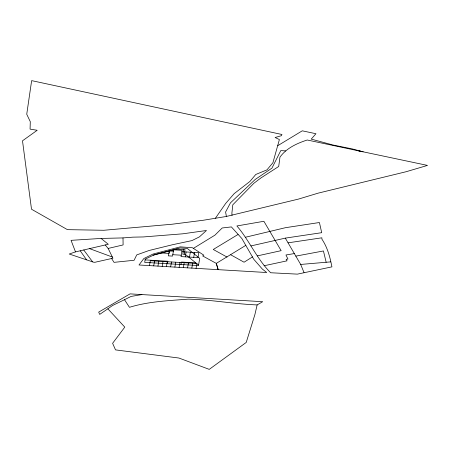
<?xml version="1.0" encoding="UTF-8"?>
<svg xmlns="http://www.w3.org/2000/svg" width="450" height="450" viewBox="0 0 450 450"><rect width="100%" height="100%" fill="white"/><g stroke="black" fill="none" stroke-linecap="round" stroke-linejoin="round"><path stroke-width="0.67" d="M111.594 258.531L114.041 262.35L134.1 260.28L136.733 254.903L149.158 250.47L172.828 244.659L191.936 240.604L199.367 236.914L206.46 230.496L182.812 233.809L143.319 236.947L132.846 237.156L123.008 237.915L123.103 244.935L108.141 248.445L105.249 244.958L75.499 251.888L69.227 254.019L93.634 262.204L94.927 262.282L112.944 258.216L108.141 248.445M149.468 265.613L150.334 260.724L196.914 263.464L196.054 268.358M153.703 265.86L154.569 260.972M157.939 266.113L158.805 261.219M162.174 266.361L163.035 261.472M166.41 266.608L167.271 261.72M167.428 263.706L167.867 261.242L145.119 259.898M169.701 250.858L169.245 253.417L161.691 252.973M170.64 266.861L171.506 261.968M174.876 267.109L175.742 262.221M179.111 267.356L179.977 262.468M180.979 264.504L181.417 262.041L195.789 262.884M183.623 249.542L182.801 254.216L185.344 254.362M183.347 267.609L184.213 262.716M185.248 256.849L186.114 251.961M187.583 267.857L188.443 262.969M189.484 257.102L190.344 252.208M191.818 268.104L192.679 263.216M193.719 257.349L194.58 252.461M257.147 304.92L254.869 314.668L246.229 342.433L209.25 369.371L178.937 358.037L115.526 349.892L112.612 343.299L124.791 327.127L107.854 308.812L99.709 314.392L98.674 312.126L130.067 293.878L262.704 301.697L257.147 304.92C234.056 304.054 211.264 299.638 188.184 299.149C168.48 300.684 148.461 301.455 129.448 307.311L124.504 299.711L112.489 305.522L107.854 308.812M215.415 218.239L225.709 203.394L234.174 193.629L249.924 181.451L255.774 174.471L266.934 169.892L272.897 162.782L279.394 139.551L275.108 137.503L281.374 135.714L281.936 134.483L31.641 80.629L26.736 114.238L30.291 121.686L30.071 129.122L37.187 130.281L22.5 140.805L31.506 209.222L67.444 229.652L103.821 230.271L172.131 224.224L203.316 220.247L226.395 216.456L298.564 199.063L318.167 193.14L406.103 171.731L427.5 165.414L307.221 140.001C296.955 143.359 286.464 148.101 279.962 157.129L278.707 166.472L260.882 177.975L253.907 183.251L232.802 204.806L231.896 213.126L232.031 215.387M245.818 245.351L216.292 263.385L202.641 255.932L203.844 255.184L192.414 247.731L180.236 246.859L153.028 254.042L143.848 258.542L138.994 264.994L266.721 272.52L262.322 269.049L253.822 259.329L241.858 238.534L231.379 226.912L222.204 227.981L214.92 235.164L193.393 248.372M252.523 256.882L244.058 262.215L230.777 254.812M238.028 234.489L213.272 249.474L227.025 257.068M277.819 145.643L302.271 130.821L315.951 133.723L311.231 139.118L332.972 145.001L352.204 148.899L363.099 151.796L357.536 150.632M124.504 299.711L131.04 296.438L141.936 294.57M153.354 255.172L176.31 249.114L185.062 249.626L184.365 253.581L198.546 265.084M257.361 255.887L281.143 250.661L263.891 221.282L236.886 225.962C249.486 240.581 256.871 259.104 270.664 272.751L297.394 274.134L331.926 266.861C330.007 257.141 327.544 247.494 321.907 239.153L321.868 237.803L288.062 242.837M245.576 237.218L285.474 227.694L319.416 222.519L321.705 232.684L285.306 238.123L250.931 245.931M105.249 244.958L108.309 244.277L101.087 238.438L71.055 240.339L75.499 251.888M264.071 265.764L287.032 260.831L286.161 259.329L287.933 259.031L285.958 254.981L294.328 253.575M295.819 256.118L323.438 250.965L326.154 262.26M285.306 238.123L300.684 264.448L330.722 261.872M101.087 238.438L123.008 237.915M173.407 251.213L169.172 250.959L168.311 255.853L172.541 256.101L173.655 249.812L182.126 250.312L181.013 256.601L197.955 257.597L198.816 252.709L181.879 251.713M172.789 254.7L181.26 255.201M285.643 150.902L280.794 150.587L271.946 168.126L255.234 179.443L230.456 202.854L225.602 212.023L226.395 216.456M89.612 248.648L112.371 257.046M83.762 249.998L92.616 261.861M80.258 250.836L86.586 259.841M300.684 264.448L304.02 272.559M145.249 259.144L144.681 262.367L198.467 265.534L199.732 258.362L187.228 248.389L180.124 247.967L153.951 254.88L145.249 259.144M218.171 269.657L216.292 263.385L218.166 269.657"/></g></svg>
